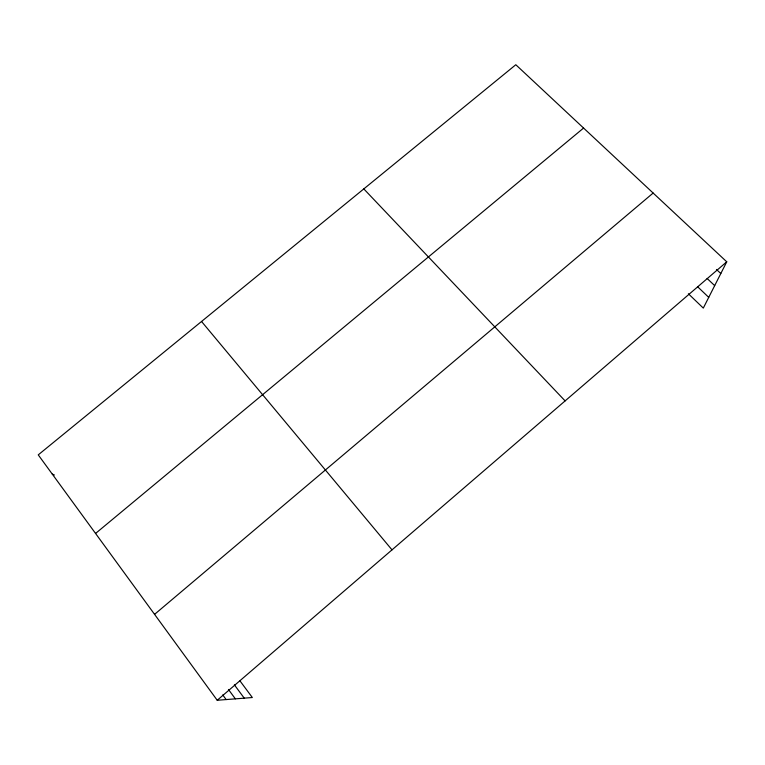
<?xml version="1.0" encoding="UTF-8"?>
<svg xmlns="http://www.w3.org/2000/svg" width="765" height="765" viewBox="0 0 765 765"><rect width="100%" height="100%" fill="white"/><g stroke="black" fill="none" stroke-linecap="round" stroke-linejoin="round"><path stroke-width="1.15" d="M240 680.917L252.335 697.527L217.222 700.262L38.25 454.869L515.811 64.738L726.75 261.812L703.303 308.094L688.385 293.77M217.222 700.262L726.75 261.812M154.568 614.362L653.138 193.048M95.568 533.454L583.58 128.061M52.259 474.09L54.401 475.017M716.47 269.443L720.812 273.526M707.118 278.46L714.682 285.632M697.632 286.76L708.734 297.365M363.815 188.917L565.115 400.898M201.539 321.472L392.005 549.863M234.386 684.838L244.236 698.158M228.448 689.466L235.352 698.847M222.758 694.936L226.153 699.564"/></g></svg>
